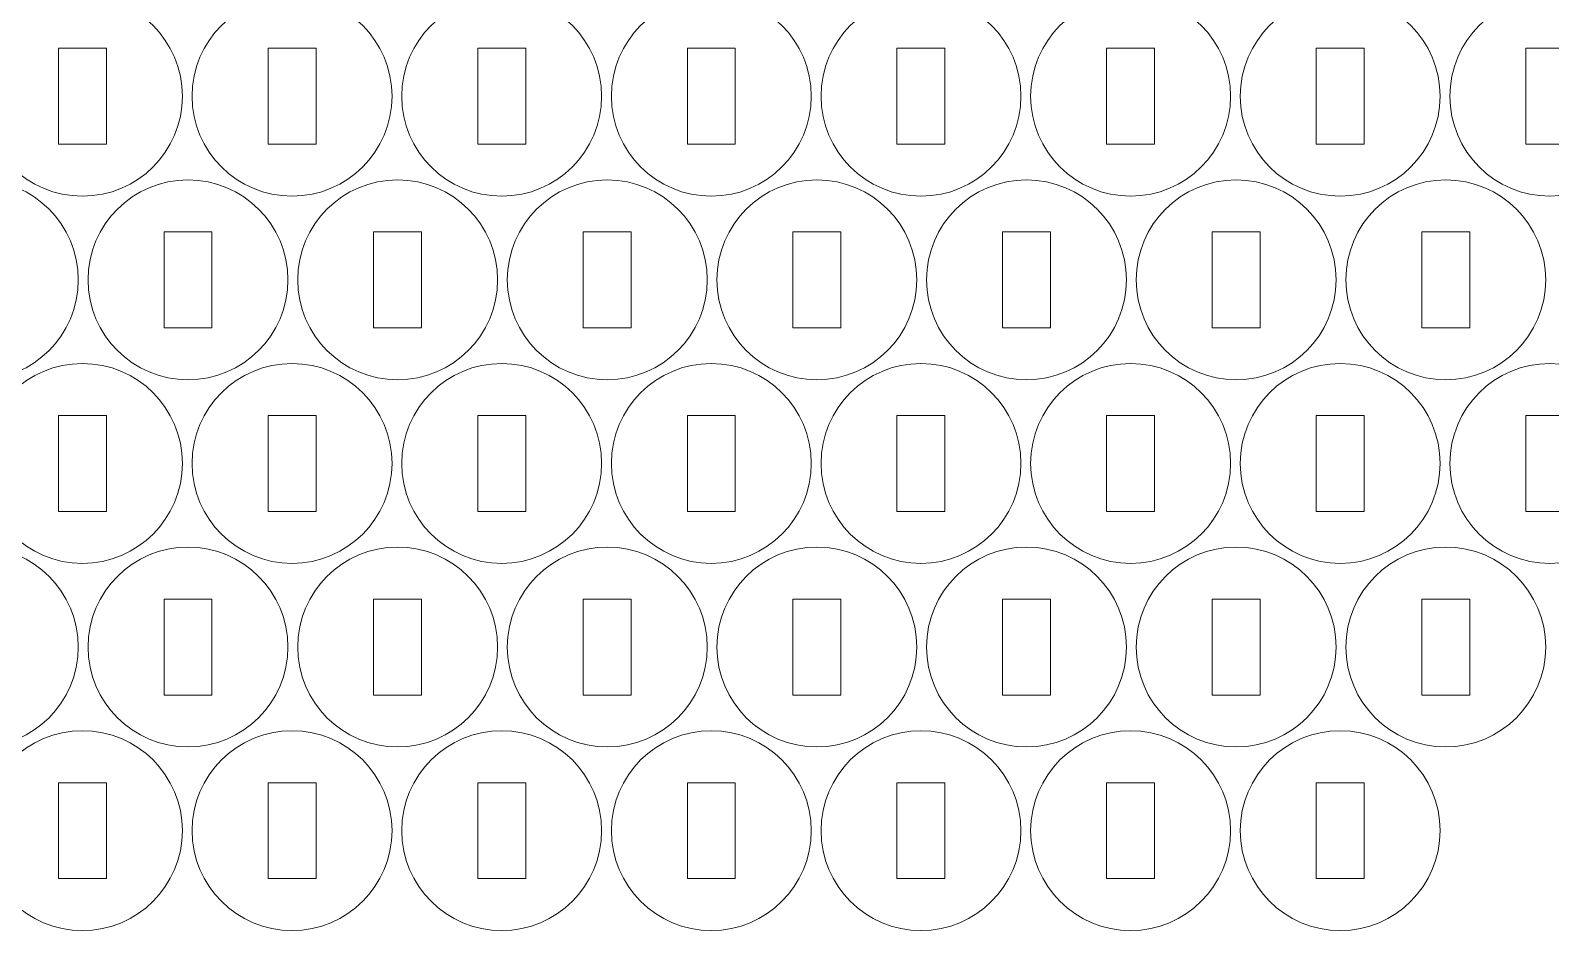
# Model space of a CAD drawing. Header units: millimetres. Extents: x -417 to 417, y -320 to 320.
# Drawn here: x -246.5 to -151.5, y -320.2 to -263.9 of the extents above; entities that cross this region are included whole.
import ezdxf

# ---------------------------------------------------------------- set-up
doc = ezdxf.new("R2010")
doc.units = ezdxf.units.MM
doc.header["$MEASUREMENT"] = 0
doc.layers.add('Camada 1', color=7, linetype='Continuous')

msp = doc.modelspace()

# ---------------------------------------------------------------- linework, layer by layer
at = {"layer": 'Camada 1', "lineweight": 20}
for points in [[(-243.2844, -261.807), (-239.8326, -261.807), (-237.0344, -264.6052), (-237.0344, -268.057), (-237.0344, -268.057), (-237.0344, -271.5088), (-239.8326, -274.307), (-243.2844, -274.307), (-243.2844, -274.307), (-246.7362, -274.307), (-249.5344, -271.5088), (-249.5344, -268.057), (-249.5344, -268.057), (-249.5344, -264.6052), (-246.7362, -261.807), (-243.2844, -261.807)], [(-230.1736, -261.807), (-226.7218, -261.807), (-223.9236, -264.6052), (-223.9236, -268.057), (-223.9236, -268.057), (-223.9236, -271.5088), (-226.7218, -274.307), (-230.1736, -274.307), (-230.1736, -274.307), (-233.6254, -274.307), (-236.4236, -271.5088), (-236.4236, -268.057), (-236.4236, -268.057), (-236.4236, -264.6052), (-233.6254, -261.807), (-230.1736, -261.807)], [(-217.0628, -261.807), (-213.611, -261.807), (-210.8128, -264.6052), (-210.8128, -268.057), (-210.8128, -268.057), (-210.8128, -271.5088), (-213.611, -274.307), (-217.0628, -274.307), (-217.0628, -274.307), (-220.5146, -274.307), (-223.3128, -271.5088), (-223.3128, -268.057), (-223.3128, -268.057), (-223.3128, -264.6052), (-220.5146, -261.807), (-217.0628, -261.807)], [(-203.952, -261.807), (-200.5002, -261.807), (-197.702, -264.6052), (-197.702, -268.057), (-197.702, -268.057), (-197.702, -271.5088), (-200.5002, -274.307), (-203.952, -274.307), (-203.952, -274.307), (-207.4038, -274.307), (-210.202, -271.5088), (-210.202, -268.057), (-210.202, -268.057), (-210.202, -264.6052), (-207.4038, -261.807), (-203.952, -261.807)], [(-190.8412, -261.807), (-187.3894, -261.807), (-184.5912, -264.6052), (-184.5912, -268.057), (-184.5912, -268.057), (-184.5912, -271.5088), (-187.3894, -274.307), (-190.8412, -274.307), (-190.8412, -274.307), (-194.293, -274.307), (-197.0912, -271.5088), (-197.0912, -268.057), (-197.0912, -268.057), (-197.0912, -264.6052), (-194.293, -261.807), (-190.8412, -261.807)], [(-177.7304, -261.807), (-174.2786, -261.807), (-171.4804, -264.6052), (-171.4804, -268.057), (-171.4804, -268.057), (-171.4804, -271.5088), (-174.2786, -274.307), (-177.7304, -274.307), (-177.7304, -274.307), (-181.1822, -274.307), (-183.9804, -271.5088), (-183.9804, -268.057), (-183.9804, -268.057), (-183.9804, -264.6052), (-181.1822, -261.807), (-177.7304, -261.807)], [(-164.6196, -261.807), (-161.1678, -261.807), (-158.3696, -264.6052), (-158.3696, -268.057), (-158.3696, -268.057), (-158.3696, -271.5088), (-161.1678, -274.307), (-164.6196, -274.307), (-164.6196, -274.307), (-168.0714, -274.307), (-170.8696, -271.5088), (-170.8696, -268.057), (-170.8696, -268.057), (-170.8696, -264.6052), (-168.0714, -261.807), (-164.6196, -261.807)], [(-151.5088, -261.807), (-148.057, -261.807), (-145.2588, -264.6052), (-145.2588, -268.057), (-145.2588, -268.057), (-145.2588, -271.5088), (-148.057, -274.307), (-151.5088, -274.307), (-151.5088, -274.307), (-154.9606, -274.307), (-157.7588, -271.5088), (-157.7588, -268.057), (-157.7588, -268.057), (-157.7588, -264.6052), (-154.9606, -261.807), (-151.5088, -261.807)], [(-244.7844, -265.057), (-244.7844, -265.057), (-241.7844, -265.057), (-241.7844, -265.057), (-241.7844, -265.057), (-241.7844, -265.057), (-241.7844, -271.057), (-241.7844, -271.057), (-241.7844, -271.057), (-241.7844, -271.057), (-244.7844, -271.057), (-244.7844, -271.057), (-244.7844, -271.057), (-244.7844, -271.057), (-244.7844, -265.057), (-244.7844, -265.057)], [(-231.6736, -265.057), (-231.6736, -265.057), (-228.6736, -265.057), (-228.6736, -265.057), (-228.6736, -265.057), (-228.6736, -265.057), (-228.6736, -271.057), (-228.6736, -271.057), (-228.6736, -271.057), (-228.6736, -271.057), (-231.6736, -271.057), (-231.6736, -271.057), (-231.6736, -271.057), (-231.6736, -271.057), (-231.6736, -265.057), (-231.6736, -265.057)], [(-218.5628, -265.057), (-218.5628, -265.057), (-215.5628, -265.057), (-215.5628, -265.057), (-215.5628, -265.057), (-215.5628, -265.057), (-215.5628, -271.057), (-215.5628, -271.057), (-215.5628, -271.057), (-215.5628, -271.057), (-218.5628, -271.057), (-218.5628, -271.057), (-218.5628, -271.057), (-218.5628, -271.057), (-218.5628, -265.057), (-218.5628, -265.057)], [(-205.452, -265.057), (-205.452, -265.057), (-202.452, -265.057), (-202.452, -265.057), (-202.452, -265.057), (-202.452, -265.057), (-202.452, -271.057), (-202.452, -271.057), (-202.452, -271.057), (-202.452, -271.057), (-205.452, -271.057), (-205.452, -271.057), (-205.452, -271.057), (-205.452, -271.057), (-205.452, -265.057), (-205.452, -265.057)], [(-192.3412, -265.057), (-192.3412, -265.057), (-189.3412, -265.057), (-189.3412, -265.057), (-189.3412, -265.057), (-189.3412, -265.057), (-189.3412, -271.057), (-189.3412, -271.057), (-189.3412, -271.057), (-189.3412, -271.057), (-192.3412, -271.057), (-192.3412, -271.057), (-192.3412, -271.057), (-192.3412, -271.057), (-192.3412, -265.057), (-192.3412, -265.057)], [(-179.2304, -265.057), (-179.2304, -265.057), (-176.2304, -265.057), (-176.2304, -265.057), (-176.2304, -265.057), (-176.2304, -265.057), (-176.2304, -271.057), (-176.2304, -271.057), (-176.2304, -271.057), (-176.2304, -271.057), (-179.2304, -271.057), (-179.2304, -271.057), (-179.2304, -271.057), (-179.2304, -271.057), (-179.2304, -265.057), (-179.2304, -265.057)], [(-166.1196, -265.057), (-166.1196, -265.057), (-163.1196, -265.057), (-163.1196, -265.057), (-163.1196, -265.057), (-163.1196, -265.057), (-163.1196, -271.057), (-163.1196, -271.057), (-163.1196, -271.057), (-163.1196, -271.057), (-166.1196, -271.057), (-166.1196, -271.057), (-166.1196, -271.057), (-166.1196, -271.057), (-166.1196, -265.057), (-166.1196, -265.057)], [(-153.0088, -265.057), (-153.0088, -265.057), (-150.0088, -265.057), (-150.0088, -265.057), (-150.0088, -265.057), (-150.0088, -265.057), (-150.0088, -271.057), (-150.0088, -271.057), (-150.0088, -271.057), (-150.0088, -271.057), (-153.0088, -271.057), (-153.0088, -271.057), (-153.0088, -271.057), (-153.0088, -271.057), (-153.0088, -265.057), (-153.0088, -265.057)], [(-249.7931, -273.2899), (-246.3413, -273.2899), (-243.5431, -276.0881), (-243.5431, -279.5399), (-243.5431, -279.5399), (-243.5431, -282.9917), (-246.3413, -285.7899), (-249.7931, -285.7899), (-249.7931, -285.7899), (-253.2449, -285.7899), (-256.0431, -282.9917), (-256.0431, -279.5399), (-256.0431, -279.5399), (-256.0431, -276.0881), (-253.2449, -273.2899), (-249.7931, -273.2899)], [(-236.6823, -273.2899), (-233.2305, -273.2899), (-230.4323, -276.0881), (-230.4323, -279.5399), (-230.4323, -279.5399), (-230.4323, -282.9917), (-233.2305, -285.7899), (-236.6823, -285.7899), (-236.6823, -285.7899), (-240.1341, -285.7899), (-242.9323, -282.9917), (-242.9323, -279.5399), (-242.9323, -279.5399), (-242.9323, -276.0881), (-240.1341, -273.2899), (-236.6823, -273.2899)], [(-223.5715, -273.2899), (-220.1197, -273.2899), (-217.3215, -276.0881), (-217.3215, -279.5399), (-217.3215, -279.5399), (-217.3215, -282.9917), (-220.1197, -285.7899), (-223.5715, -285.7899), (-223.5715, -285.7899), (-227.0233, -285.7899), (-229.8215, -282.9917), (-229.8215, -279.5399), (-229.8215, -279.5399), (-229.8215, -276.0881), (-227.0233, -273.2899), (-223.5715, -273.2899)], [(-210.4607, -273.2899), (-207.0089, -273.2899), (-204.2107, -276.0881), (-204.2107, -279.5399), (-204.2107, -279.5399), (-204.2107, -282.9917), (-207.0089, -285.7899), (-210.4607, -285.7899), (-210.4607, -285.7899), (-213.9125, -285.7899), (-216.7107, -282.9917), (-216.7107, -279.5399), (-216.7107, -279.5399), (-216.7107, -276.0881), (-213.9125, -273.2899), (-210.4607, -273.2899)], [(-197.3499, -273.2899), (-193.8981, -273.2899), (-191.0999, -276.0881), (-191.0999, -279.5399), (-191.0999, -279.5399), (-191.0999, -282.9917), (-193.8981, -285.7899), (-197.3499, -285.7899), (-197.3499, -285.7899), (-200.8017, -285.7899), (-203.5999, -282.9917), (-203.5999, -279.5399), (-203.5999, -279.5399), (-203.5999, -276.0881), (-200.8017, -273.2899), (-197.3499, -273.2899)], [(-184.2391, -273.2899), (-180.7873, -273.2899), (-177.9891, -276.0881), (-177.9891, -279.5399), (-177.9891, -279.5399), (-177.9891, -282.9917), (-180.7873, -285.7899), (-184.2391, -285.7899), (-184.2391, -285.7899), (-187.6909, -285.7899), (-190.4891, -282.9917), (-190.4891, -279.5399), (-190.4891, -279.5399), (-190.4891, -276.0881), (-187.6909, -273.2899), (-184.2391, -273.2899)], [(-171.1283, -273.2899), (-167.6765, -273.2899), (-164.8783, -276.0881), (-164.8783, -279.5399), (-164.8783, -279.5399), (-164.8783, -282.9917), (-167.6765, -285.7899), (-171.1283, -285.7899), (-171.1283, -285.7899), (-174.5801, -285.7899), (-177.3783, -282.9917), (-177.3783, -279.5399), (-177.3783, -279.5399), (-177.3783, -276.0881), (-174.5801, -273.2899), (-171.1283, -273.2899)], [(-158.0175, -273.2899), (-154.5657, -273.2899), (-151.7675, -276.0881), (-151.7675, -279.5399), (-151.7675, -279.5399), (-151.7675, -282.9917), (-154.5657, -285.7899), (-158.0175, -285.7899), (-158.0175, -285.7899), (-161.4693, -285.7899), (-164.2675, -282.9917), (-164.2675, -279.5399), (-164.2675, -279.5399), (-164.2675, -276.0881), (-161.4693, -273.2899), (-158.0175, -273.2899)], [(-238.1823, -276.5399), (-238.1823, -276.5399), (-235.1823, -276.5399), (-235.1823, -276.5399), (-235.1823, -276.5399), (-235.1823, -276.5399), (-235.1823, -282.5399), (-235.1823, -282.5399), (-235.1823, -282.5399), (-235.1823, -282.5399), (-238.1823, -282.5399), (-238.1823, -282.5399), (-238.1823, -282.5399), (-238.1823, -282.5399), (-238.1823, -276.5399), (-238.1823, -276.5399)], [(-225.0715, -276.5399), (-225.0715, -276.5399), (-222.0715, -276.5399), (-222.0715, -276.5399), (-222.0715, -276.5399), (-222.0715, -276.5399), (-222.0715, -282.5399), (-222.0715, -282.5399), (-222.0715, -282.5399), (-222.0715, -282.5399), (-225.0715, -282.5399), (-225.0715, -282.5399), (-225.0715, -282.5399), (-225.0715, -282.5399), (-225.0715, -276.5399), (-225.0715, -276.5399)], [(-211.9607, -276.5399), (-211.9607, -276.5399), (-208.9607, -276.5399), (-208.9607, -276.5399), (-208.9607, -276.5399), (-208.9607, -276.5399), (-208.9607, -282.5399), (-208.9607, -282.5399), (-208.9607, -282.5399), (-208.9607, -282.5399), (-211.9607, -282.5399), (-211.9607, -282.5399), (-211.9607, -282.5399), (-211.9607, -282.5399), (-211.9607, -276.5399), (-211.9607, -276.5399)], [(-198.8499, -276.5399), (-198.8499, -276.5399), (-195.8499, -276.5399), (-195.8499, -276.5399), (-195.8499, -276.5399), (-195.8499, -276.5399), (-195.8499, -282.5399), (-195.8499, -282.5399), (-195.8499, -282.5399), (-195.8499, -282.5399), (-198.8499, -282.5399), (-198.8499, -282.5399), (-198.8499, -282.5399), (-198.8499, -282.5399), (-198.8499, -276.5399), (-198.8499, -276.5399)], [(-185.7391, -276.5399), (-185.7391, -276.5399), (-182.7391, -276.5399), (-182.7391, -276.5399), (-182.7391, -276.5399), (-182.7391, -276.5399), (-182.7391, -282.5399), (-182.7391, -282.5399), (-182.7391, -282.5399), (-182.7391, -282.5399), (-185.7391, -282.5399), (-185.7391, -282.5399), (-185.7391, -282.5399), (-185.7391, -282.5399), (-185.7391, -276.5399), (-185.7391, -276.5399)], [(-172.6283, -276.5399), (-172.6283, -276.5399), (-169.6283, -276.5399), (-169.6283, -276.5399), (-169.6283, -276.5399), (-169.6283, -276.5399), (-169.6283, -282.5399), (-169.6283, -282.5399), (-169.6283, -282.5399), (-169.6283, -282.5399), (-172.6283, -282.5399), (-172.6283, -282.5399), (-172.6283, -282.5399), (-172.6283, -282.5399), (-172.6283, -276.5399), (-172.6283, -276.5399)], [(-159.5175, -276.5399), (-159.5175, -276.5399), (-156.5175, -276.5399), (-156.5175, -276.5399), (-156.5175, -276.5399), (-156.5175, -276.5399), (-156.5175, -282.5399), (-156.5175, -282.5399), (-156.5175, -282.5399), (-156.5175, -282.5399), (-159.5175, -282.5399), (-159.5175, -282.5399), (-159.5175, -282.5399), (-159.5175, -282.5399), (-159.5175, -276.5399), (-159.5175, -276.5399)], [(-243.2844, -284.7728), (-239.8326, -284.7728), (-237.0344, -287.571), (-237.0344, -291.0228), (-237.0344, -291.0228), (-237.0344, -294.4746), (-239.8326, -297.2728), (-243.2844, -297.2728), (-243.2844, -297.2728), (-246.7362, -297.2728), (-249.5344, -294.4746), (-249.5344, -291.0228), (-249.5344, -291.0228), (-249.5344, -287.571), (-246.7362, -284.7728), (-243.2844, -284.7728)], [(-230.1736, -284.7728), (-226.7218, -284.7728), (-223.9236, -287.571), (-223.9236, -291.0228), (-223.9236, -291.0228), (-223.9236, -294.4746), (-226.7218, -297.2728), (-230.1736, -297.2728), (-230.1736, -297.2728), (-233.6254, -297.2728), (-236.4236, -294.4746), (-236.4236, -291.0228), (-236.4236, -291.0228), (-236.4236, -287.571), (-233.6254, -284.7728), (-230.1736, -284.7728)], [(-217.0628, -284.7728), (-213.611, -284.7728), (-210.8128, -287.571), (-210.8128, -291.0228), (-210.8128, -291.0228), (-210.8128, -294.4746), (-213.611, -297.2728), (-217.0628, -297.2728), (-217.0628, -297.2728), (-220.5146, -297.2728), (-223.3128, -294.4746), (-223.3128, -291.0228), (-223.3128, -291.0228), (-223.3128, -287.571), (-220.5146, -284.7728), (-217.0628, -284.7728)], [(-203.952, -284.7728), (-200.5002, -284.7728), (-197.702, -287.571), (-197.702, -291.0228), (-197.702, -291.0228), (-197.702, -294.4746), (-200.5002, -297.2728), (-203.952, -297.2728), (-203.952, -297.2728), (-207.4038, -297.2728), (-210.202, -294.4746), (-210.202, -291.0228), (-210.202, -291.0228), (-210.202, -287.571), (-207.4038, -284.7728), (-203.952, -284.7728)], [(-190.8412, -284.7728), (-187.3894, -284.7728), (-184.5912, -287.571), (-184.5912, -291.0228), (-184.5912, -291.0228), (-184.5912, -294.4746), (-187.3894, -297.2728), (-190.8412, -297.2728), (-190.8412, -297.2728), (-194.293, -297.2728), (-197.0912, -294.4746), (-197.0912, -291.0228), (-197.0912, -291.0228), (-197.0912, -287.571), (-194.293, -284.7728), (-190.8412, -284.7728)], [(-177.7304, -284.7728), (-174.2786, -284.7728), (-171.4804, -287.571), (-171.4804, -291.0228), (-171.4804, -291.0228), (-171.4804, -294.4746), (-174.2786, -297.2728), (-177.7304, -297.2728), (-177.7304, -297.2728), (-181.1822, -297.2728), (-183.9804, -294.4746), (-183.9804, -291.0228), (-183.9804, -291.0228), (-183.9804, -287.571), (-181.1822, -284.7728), (-177.7304, -284.7728)], [(-164.6196, -284.7728), (-161.1678, -284.7728), (-158.3696, -287.571), (-158.3696, -291.0228), (-158.3696, -291.0228), (-158.3696, -294.4746), (-161.1678, -297.2728), (-164.6196, -297.2728), (-164.6196, -297.2728), (-168.0714, -297.2728), (-170.8696, -294.4746), (-170.8696, -291.0228), (-170.8696, -291.0228), (-170.8696, -287.571), (-168.0714, -284.7728), (-164.6196, -284.7728)], [(-151.5088, -284.7728), (-148.057, -284.7728), (-145.2588, -287.571), (-145.2588, -291.0228), (-145.2588, -291.0228), (-145.2588, -294.4746), (-148.057, -297.2728), (-151.5088, -297.2728), (-151.5088, -297.2728), (-154.9606, -297.2728), (-157.7588, -294.4746), (-157.7588, -291.0228), (-157.7588, -291.0228), (-157.7588, -287.571), (-154.9606, -284.7728), (-151.5088, -284.7728)], [(-244.7844, -288.0228), (-244.7844, -288.0228), (-241.7844, -288.0228), (-241.7844, -288.0228), (-241.7844, -288.0228), (-241.7844, -288.0228), (-241.7844, -294.0228), (-241.7844, -294.0228), (-241.7844, -294.0228), (-241.7844, -294.0228), (-244.7844, -294.0228), (-244.7844, -294.0228), (-244.7844, -294.0228), (-244.7844, -294.0228), (-244.7844, -288.0228), (-244.7844, -288.0228)], [(-231.6736, -288.0228), (-231.6736, -288.0228), (-228.6736, -288.0228), (-228.6736, -288.0228), (-228.6736, -288.0228), (-228.6736, -288.0228), (-228.6736, -294.0228), (-228.6736, -294.0228), (-228.6736, -294.0228), (-228.6736, -294.0228), (-231.6736, -294.0228), (-231.6736, -294.0228), (-231.6736, -294.0228), (-231.6736, -294.0228), (-231.6736, -288.0228), (-231.6736, -288.0228)], [(-218.5628, -288.0228), (-218.5628, -288.0228), (-215.5628, -288.0228), (-215.5628, -288.0228), (-215.5628, -288.0228), (-215.5628, -288.0228), (-215.5628, -294.0228), (-215.5628, -294.0228), (-215.5628, -294.0228), (-215.5628, -294.0228), (-218.5628, -294.0228), (-218.5628, -294.0228), (-218.5628, -294.0228), (-218.5628, -294.0228), (-218.5628, -288.0228), (-218.5628, -288.0228)], [(-205.452, -288.0228), (-205.452, -288.0228), (-202.452, -288.0228), (-202.452, -288.0228), (-202.452, -288.0228), (-202.452, -288.0228), (-202.452, -294.0228), (-202.452, -294.0228), (-202.452, -294.0228), (-202.452, -294.0228), (-205.452, -294.0228), (-205.452, -294.0228), (-205.452, -294.0228), (-205.452, -294.0228), (-205.452, -288.0228), (-205.452, -288.0228)], [(-192.3412, -288.0228), (-192.3412, -288.0228), (-189.3412, -288.0228), (-189.3412, -288.0228), (-189.3412, -288.0228), (-189.3412, -288.0228), (-189.3412, -294.0228), (-189.3412, -294.0228), (-189.3412, -294.0228), (-189.3412, -294.0228), (-192.3412, -294.0228), (-192.3412, -294.0228), (-192.3412, -294.0228), (-192.3412, -294.0228), (-192.3412, -288.0228), (-192.3412, -288.0228)], [(-179.2304, -288.0228), (-179.2304, -288.0228), (-176.2304, -288.0228), (-176.2304, -288.0228), (-176.2304, -288.0228), (-176.2304, -288.0228), (-176.2304, -294.0228), (-176.2304, -294.0228), (-176.2304, -294.0228), (-176.2304, -294.0228), (-179.2304, -294.0228), (-179.2304, -294.0228), (-179.2304, -294.0228), (-179.2304, -294.0228), (-179.2304, -288.0228), (-179.2304, -288.0228)], [(-166.1196, -288.0228), (-166.1196, -288.0228), (-163.1196, -288.0228), (-163.1196, -288.0228), (-163.1196, -288.0228), (-163.1196, -288.0228), (-163.1196, -294.0228), (-163.1196, -294.0228), (-163.1196, -294.0228), (-163.1196, -294.0228), (-166.1196, -294.0228), (-166.1196, -294.0228), (-166.1196, -294.0228), (-166.1196, -294.0228), (-166.1196, -288.0228), (-166.1196, -288.0228)], [(-153.0088, -288.0228), (-153.0088, -288.0228), (-150.0088, -288.0228), (-150.0088, -288.0228), (-150.0088, -288.0228), (-150.0088, -288.0228), (-150.0088, -294.0228), (-150.0088, -294.0228), (-150.0088, -294.0228), (-150.0088, -294.0228), (-153.0088, -294.0228), (-153.0088, -294.0228), (-153.0088, -294.0228), (-153.0088, -294.0228), (-153.0088, -288.0228), (-153.0088, -288.0228)], [(-249.7931, -296.2557), (-246.3413, -296.2557), (-243.5431, -299.0539), (-243.5431, -302.5057), (-243.5431, -302.5057), (-243.5431, -305.9575), (-246.3413, -308.7557), (-249.7931, -308.7557), (-249.7931, -308.7557), (-253.2449, -308.7557), (-256.0431, -305.9575), (-256.0431, -302.5057), (-256.0431, -302.5057), (-256.0431, -299.0539), (-253.2449, -296.2557), (-249.7931, -296.2557)], [(-236.6823, -296.2557), (-233.2305, -296.2557), (-230.4323, -299.0539), (-230.4323, -302.5057), (-230.4323, -302.5057), (-230.4323, -305.9575), (-233.2305, -308.7557), (-236.6823, -308.7557), (-236.6823, -308.7557), (-240.1341, -308.7557), (-242.9323, -305.9575), (-242.9323, -302.5057), (-242.9323, -302.5057), (-242.9323, -299.0539), (-240.1341, -296.2557), (-236.6823, -296.2557)], [(-223.5715, -296.2557), (-220.1197, -296.2557), (-217.3215, -299.0539), (-217.3215, -302.5057), (-217.3215, -302.5057), (-217.3215, -305.9575), (-220.1197, -308.7557), (-223.5715, -308.7557), (-223.5715, -308.7557), (-227.0233, -308.7557), (-229.8215, -305.9575), (-229.8215, -302.5057), (-229.8215, -302.5057), (-229.8215, -299.0539), (-227.0233, -296.2557), (-223.5715, -296.2557)], [(-210.4607, -296.2557), (-207.0089, -296.2557), (-204.2107, -299.0539), (-204.2107, -302.5057), (-204.2107, -302.5057), (-204.2107, -305.9575), (-207.0089, -308.7557), (-210.4607, -308.7557), (-210.4607, -308.7557), (-213.9125, -308.7557), (-216.7107, -305.9575), (-216.7107, -302.5057), (-216.7107, -302.5057), (-216.7107, -299.0539), (-213.9125, -296.2557), (-210.4607, -296.2557)], [(-197.3499, -296.2557), (-193.8981, -296.2557), (-191.0999, -299.0539), (-191.0999, -302.5057), (-191.0999, -302.5057), (-191.0999, -305.9575), (-193.8981, -308.7557), (-197.3499, -308.7557), (-197.3499, -308.7557), (-200.8017, -308.7557), (-203.5999, -305.9575), (-203.5999, -302.5057), (-203.5999, -302.5057), (-203.5999, -299.0539), (-200.8017, -296.2557), (-197.3499, -296.2557)], [(-184.2391, -296.2557), (-180.7873, -296.2557), (-177.9891, -299.0539), (-177.9891, -302.5057), (-177.9891, -302.5057), (-177.9891, -305.9575), (-180.7873, -308.7557), (-184.2391, -308.7557), (-184.2391, -308.7557), (-187.6909, -308.7557), (-190.4891, -305.9575), (-190.4891, -302.5057), (-190.4891, -302.5057), (-190.4891, -299.0539), (-187.6909, -296.2557), (-184.2391, -296.2557)], [(-171.1283, -296.2557), (-167.6765, -296.2557), (-164.8783, -299.0539), (-164.8783, -302.5057), (-164.8783, -302.5057), (-164.8783, -305.9575), (-167.6765, -308.7557), (-171.1283, -308.7557), (-171.1283, -308.7557), (-174.5801, -308.7557), (-177.3783, -305.9575), (-177.3783, -302.5057), (-177.3783, -302.5057), (-177.3783, -299.0539), (-174.5801, -296.2557), (-171.1283, -296.2557)], [(-158.0175, -296.2557), (-154.5657, -296.2557), (-151.7675, -299.0539), (-151.7675, -302.5057), (-151.7675, -302.5057), (-151.7675, -305.9575), (-154.5657, -308.7557), (-158.0175, -308.7557), (-158.0175, -308.7557), (-161.4693, -308.7557), (-164.2675, -305.9575), (-164.2675, -302.5057), (-164.2675, -302.5057), (-164.2675, -299.0539), (-161.4693, -296.2557), (-158.0175, -296.2557)], [(-238.1823, -299.5057), (-238.1823, -299.5057), (-235.1823, -299.5057), (-235.1823, -299.5057), (-235.1823, -299.5057), (-235.1823, -299.5057), (-235.1823, -305.5057), (-235.1823, -305.5057), (-235.1823, -305.5057), (-235.1823, -305.5057), (-238.1823, -305.5057), (-238.1823, -305.5057), (-238.1823, -305.5057), (-238.1823, -305.5057), (-238.1823, -299.5057), (-238.1823, -299.5057)], [(-225.0715, -299.5057), (-225.0715, -299.5057), (-222.0715, -299.5057), (-222.0715, -299.5057), (-222.0715, -299.5057), (-222.0715, -299.5057), (-222.0715, -305.5057), (-222.0715, -305.5057), (-222.0715, -305.5057), (-222.0715, -305.5057), (-225.0715, -305.5057), (-225.0715, -305.5057), (-225.0715, -305.5057), (-225.0715, -305.5057), (-225.0715, -299.5057), (-225.0715, -299.5057)], [(-211.9607, -299.5057), (-211.9607, -299.5057), (-208.9607, -299.5057), (-208.9607, -299.5057), (-208.9607, -299.5057), (-208.9607, -299.5057), (-208.9607, -305.5057), (-208.9607, -305.5057), (-208.9607, -305.5057), (-208.9607, -305.5057), (-211.9607, -305.5057), (-211.9607, -305.5057), (-211.9607, -305.5057), (-211.9607, -305.5057), (-211.9607, -299.5057), (-211.9607, -299.5057)], [(-198.8499, -299.5057), (-198.8499, -299.5057), (-195.8499, -299.5057), (-195.8499, -299.5057), (-195.8499, -299.5057), (-195.8499, -299.5057), (-195.8499, -305.5057), (-195.8499, -305.5057), (-195.8499, -305.5057), (-195.8499, -305.5057), (-198.8499, -305.5057), (-198.8499, -305.5057), (-198.8499, -305.5057), (-198.8499, -305.5057), (-198.8499, -299.5057), (-198.8499, -299.5057)], [(-185.7391, -299.5057), (-185.7391, -299.5057), (-182.7391, -299.5057), (-182.7391, -299.5057), (-182.7391, -299.5057), (-182.7391, -299.5057), (-182.7391, -305.5057), (-182.7391, -305.5057), (-182.7391, -305.5057), (-182.7391, -305.5057), (-185.7391, -305.5057), (-185.7391, -305.5057), (-185.7391, -305.5057), (-185.7391, -305.5057), (-185.7391, -299.5057), (-185.7391, -299.5057)], [(-172.6283, -299.5057), (-172.6283, -299.5057), (-169.6283, -299.5057), (-169.6283, -299.5057), (-169.6283, -299.5057), (-169.6283, -299.5057), (-169.6283, -305.5057), (-169.6283, -305.5057), (-169.6283, -305.5057), (-169.6283, -305.5057), (-172.6283, -305.5057), (-172.6283, -305.5057), (-172.6283, -305.5057), (-172.6283, -305.5057), (-172.6283, -299.5057), (-172.6283, -299.5057)], [(-159.5175, -299.5057), (-159.5175, -299.5057), (-156.5175, -299.5057), (-156.5175, -299.5057), (-156.5175, -299.5057), (-156.5175, -299.5057), (-156.5175, -305.5057), (-156.5175, -305.5057), (-156.5175, -305.5057), (-156.5175, -305.5057), (-159.5175, -305.5057), (-159.5175, -305.5057), (-159.5175, -305.5057), (-159.5175, -305.5057), (-159.5175, -299.5057), (-159.5175, -299.5057)], [(-243.2844, -307.7386), (-239.8326, -307.7386), (-237.0344, -310.5368), (-237.0344, -313.9886), (-237.0344, -313.9886), (-237.0344, -317.4404), (-239.8326, -320.2386), (-243.2844, -320.2386), (-243.2844, -320.2386), (-246.7362, -320.2386), (-249.5344, -317.4404), (-249.5344, -313.9886), (-249.5344, -313.9886), (-249.5344, -310.5368), (-246.7362, -307.7386), (-243.2844, -307.7386)], [(-230.1736, -307.7386), (-226.7218, -307.7386), (-223.9236, -310.5368), (-223.9236, -313.9886), (-223.9236, -313.9886), (-223.9236, -317.4404), (-226.7218, -320.2386), (-230.1736, -320.2386), (-230.1736, -320.2386), (-233.6254, -320.2386), (-236.4236, -317.4404), (-236.4236, -313.9886), (-236.4236, -313.9886), (-236.4236, -310.5368), (-233.6254, -307.7386), (-230.1736, -307.7386)], [(-217.0628, -307.7386), (-213.611, -307.7386), (-210.8128, -310.5368), (-210.8128, -313.9886), (-210.8128, -313.9886), (-210.8128, -317.4404), (-213.611, -320.2386), (-217.0628, -320.2386), (-217.0628, -320.2386), (-220.5146, -320.2386), (-223.3128, -317.4404), (-223.3128, -313.9886), (-223.3128, -313.9886), (-223.3128, -310.5368), (-220.5146, -307.7386), (-217.0628, -307.7386)], [(-203.952, -307.7386), (-200.5002, -307.7386), (-197.702, -310.5368), (-197.702, -313.9886), (-197.702, -313.9886), (-197.702, -317.4404), (-200.5002, -320.2386), (-203.952, -320.2386), (-203.952, -320.2386), (-207.4038, -320.2386), (-210.202, -317.4404), (-210.202, -313.9886), (-210.202, -313.9886), (-210.202, -310.5368), (-207.4038, -307.7386), (-203.952, -307.7386)], [(-190.8412, -307.7386), (-187.3894, -307.7386), (-184.5912, -310.5368), (-184.5912, -313.9886), (-184.5912, -313.9886), (-184.5912, -317.4404), (-187.3894, -320.2386), (-190.8412, -320.2386), (-190.8412, -320.2386), (-194.293, -320.2386), (-197.0912, -317.4404), (-197.0912, -313.9886), (-197.0912, -313.9886), (-197.0912, -310.5368), (-194.293, -307.7386), (-190.8412, -307.7386)], [(-177.7304, -307.7386), (-174.2786, -307.7386), (-171.4804, -310.5368), (-171.4804, -313.9886), (-171.4804, -313.9886), (-171.4804, -317.4404), (-174.2786, -320.2386), (-177.7304, -320.2386), (-177.7304, -320.2386), (-181.1822, -320.2386), (-183.9804, -317.4404), (-183.9804, -313.9886), (-183.9804, -313.9886), (-183.9804, -310.5368), (-181.1822, -307.7386), (-177.7304, -307.7386)], [(-164.6196, -307.7386), (-161.1678, -307.7386), (-158.3696, -310.5368), (-158.3696, -313.9886), (-158.3696, -313.9886), (-158.3696, -317.4404), (-161.1678, -320.2386), (-164.6196, -320.2386), (-164.6196, -320.2386), (-168.0714, -320.2386), (-170.8696, -317.4404), (-170.8696, -313.9886), (-170.8696, -313.9886), (-170.8696, -310.5368), (-168.0714, -307.7386), (-164.6196, -307.7386)], [(-244.7844, -310.9886), (-244.7844, -310.9886), (-241.7844, -310.9886), (-241.7844, -310.9886), (-241.7844, -310.9886), (-241.7844, -310.9886), (-241.7844, -316.9886), (-241.7844, -316.9886), (-241.7844, -316.9886), (-241.7844, -316.9886), (-244.7844, -316.9886), (-244.7844, -316.9886), (-244.7844, -316.9886), (-244.7844, -316.9886), (-244.7844, -310.9886), (-244.7844, -310.9886)], [(-231.6736, -310.9886), (-231.6736, -310.9886), (-228.6736, -310.9886), (-228.6736, -310.9886), (-228.6736, -310.9886), (-228.6736, -310.9886), (-228.6736, -316.9886), (-228.6736, -316.9886), (-228.6736, -316.9886), (-228.6736, -316.9886), (-231.6736, -316.9886), (-231.6736, -316.9886), (-231.6736, -316.9886), (-231.6736, -316.9886), (-231.6736, -310.9886), (-231.6736, -310.9886)], [(-218.5628, -310.9886), (-218.5628, -310.9886), (-215.5628, -310.9886), (-215.5628, -310.9886), (-215.5628, -310.9886), (-215.5628, -310.9886), (-215.5628, -316.9886), (-215.5628, -316.9886), (-215.5628, -316.9886), (-215.5628, -316.9886), (-218.5628, -316.9886), (-218.5628, -316.9886), (-218.5628, -316.9886), (-218.5628, -316.9886), (-218.5628, -310.9886), (-218.5628, -310.9886)], [(-205.452, -310.9886), (-205.452, -310.9886), (-202.452, -310.9886), (-202.452, -310.9886), (-202.452, -310.9886), (-202.452, -310.9886), (-202.452, -316.9886), (-202.452, -316.9886), (-202.452, -316.9886), (-202.452, -316.9886), (-205.452, -316.9886), (-205.452, -316.9886), (-205.452, -316.9886), (-205.452, -316.9886), (-205.452, -310.9886), (-205.452, -310.9886)], [(-192.3412, -310.9886), (-192.3412, -310.9886), (-189.3412, -310.9886), (-189.3412, -310.9886), (-189.3412, -310.9886), (-189.3412, -310.9886), (-189.3412, -316.9886), (-189.3412, -316.9886), (-189.3412, -316.9886), (-189.3412, -316.9886), (-192.3412, -316.9886), (-192.3412, -316.9886), (-192.3412, -316.9886), (-192.3412, -316.9886), (-192.3412, -310.9886), (-192.3412, -310.9886)], [(-179.2304, -310.9886), (-179.2304, -310.9886), (-176.2304, -310.9886), (-176.2304, -310.9886), (-176.2304, -310.9886), (-176.2304, -310.9886), (-176.2304, -316.9886), (-176.2304, -316.9886), (-176.2304, -316.9886), (-176.2304, -316.9886), (-179.2304, -316.9886), (-179.2304, -316.9886), (-179.2304, -316.9886), (-179.2304, -316.9886), (-179.2304, -310.9886), (-179.2304, -310.9886)], [(-166.1196, -310.9886), (-166.1196, -310.9886), (-163.1196, -310.9886), (-163.1196, -310.9886), (-163.1196, -310.9886), (-163.1196, -310.9886), (-163.1196, -316.9886), (-163.1196, -316.9886), (-163.1196, -316.9886), (-163.1196, -316.9886), (-166.1196, -316.9886), (-166.1196, -316.9886), (-166.1196, -316.9886), (-166.1196, -316.9886), (-166.1196, -310.9886), (-166.1196, -310.9886)]]:
    msp.add_open_spline(points, degree=3, knots=[0, 0, 0, 0, 0.2, 0.2, 0.2, 0.2, 0.4, 0.4, 0.4, 0.4, 0.6, 0.6, 0.6, 0.6, 1, 1, 1, 1], dxfattribs=at)

doc.saveas('drawing.dxf')
